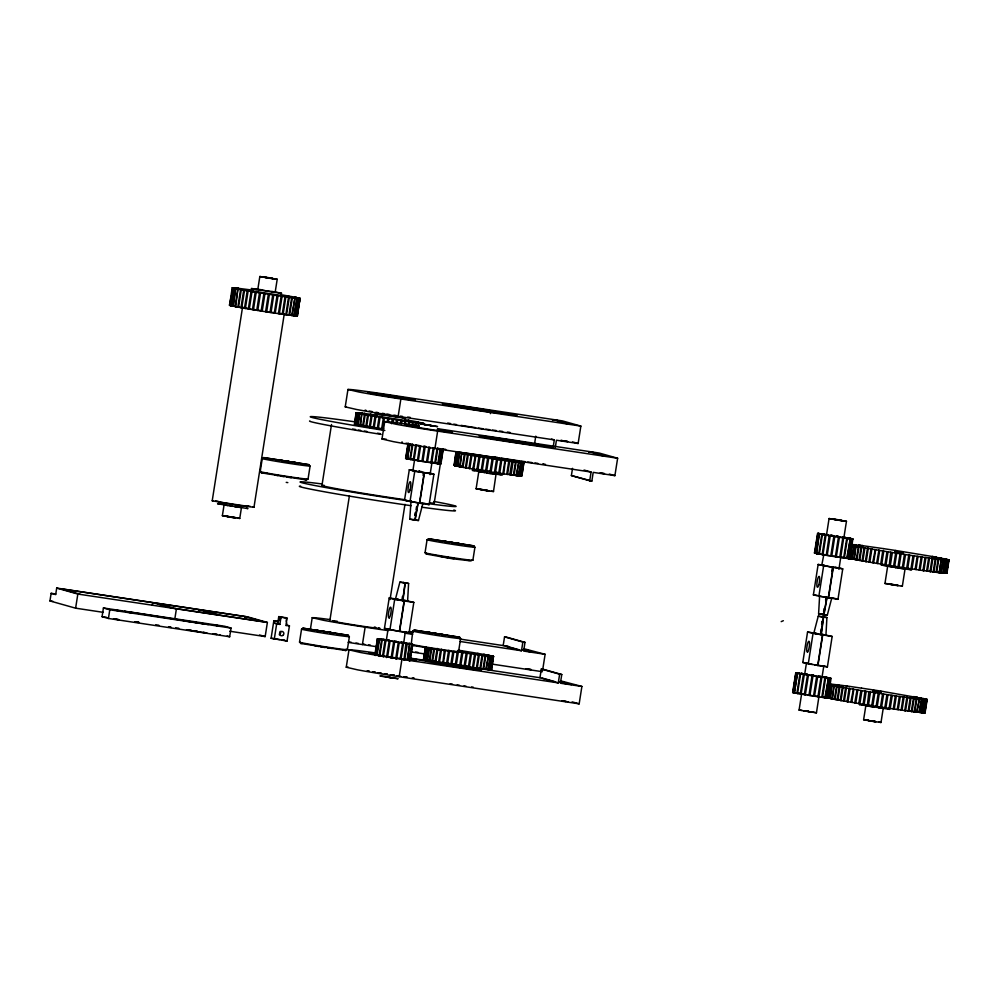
<?xml version="1.0" encoding="UTF-8"?>
<svg xmlns="http://www.w3.org/2000/svg" width="999" height="999" viewBox="0 0 999 999"><rect width="100%" height="100%" fill="white"/><g stroke="black" fill="none" stroke-linecap="round" stroke-linejoin="round"><path stroke-width="1.5" d="M413.511 502.047L417.994 502.772L414.897 520.067L409.752 519.143L411.026 501.473M404.62 582.879L405.257 583.054L402.897 600.549L407.604 601.136L408.591 583.466L403.434 582.542L404.071 582.717M823.8 596.977L826.847 597.452L823.75 614.747L818.606 613.823L819.592 596.153L822.364 596.728M821.777 616.633L826.922 617.557L825.936 635.227L821.24 634.64L823.601 617.145L822.115 616.833M398.676 599.388L389.21 597.964L384.453 628.408L399.375 631.368L404.133 600.923L402.684 600.524L405.045 583.016L404.408 582.842M821.028 634.602L823.388 617.107L818.243 616.183L813.773 633.304L832.155 636.475L827.397 666.92L814.635 664.872M103.347 612.35L75.612 608.179L49.95 600.936L51.136 593.331L55.757 594.018M229.782 631.243L265.172 636.575L267.382 622.439L247.602 616.87L56.706 588.086L55.682 594.605L51.136 593.331M75.612 608.179L77.835 594.043L56.706 588.086M102.06 616.683L103.421 607.979L224.663 626.261L231.031 628.059L229.67 636.75L108.429 618.468L102.06 616.683L106.668 617.37M108.429 618.468L109.79 609.777L103.421 607.979M152.347 605.382L152.772 602.659L60.577 588.761L80.345 594.33M174.85 618.793L176.398 608.903L175.062 608.528M231.418 305.594L229.583 305.294L232.218 287.737L235.464 288.436M231.318 305.407L229.445 305.157L231.256 296.403M231.706 293.506L232.168 290.609M230.07 305.457L232.667 305.831L230.07 305.457L232.792 288.062L235.464 288.436M230.294 305.519L232.792 288.062M233.941 288.361L242.033 289.86L240.559 289.698L237.824 307.093L239.31 307.255L231.219 305.756L233.941 288.361L236.089 288.611M231.568 305.831L234.29 288.436M233.866 306.306L232.904 306.131L235.639 288.736L237.799 289.011M233.391 306.231L235.639 288.736M236.338 306.681L236.988 306.805L235.127 306.581L237.849 289.186L239.173 289.298M235.727 306.693L237.849 289.186M241.258 289.835L244.855 290.384L243.694 290.272L240.971 307.667L242.083 307.779L238.536 307.23L241.258 289.835L240.559 289.698M244.493 290.422L247.989 290.946L247.215 290.896L244.493 308.291L245.242 308.341L241.77 307.817L244.493 290.422L243.694 290.272M284.29 313.761L253.983 507.28L237.475 505.257L212.225 500.761L242.532 307.242L245.142 307.917M244.493 308.291L245.379 308.454L248.102 291.059L251.236 291.533M198.501 612.337L198.926 609.615L155.969 603.134L174.375 608.329L217.345 614.81L198.926 609.615M260.389 310.864L248.339 308.953L251.061 291.558L253.996 291.97M249.288 309.116L252.01 291.72M252.447 309.64L255.195 292.17L282.068 296.403L279.345 313.798L275.225 313.124L278.047 295.766M253.446 309.815L256.169 292.42M230.844 517.157L222.377 515.696L224.076 504.832M257.792 289.56L259.827 276.511L277.21 279.258L275.162 292.295L258.204 289.56M256.743 310.352L259.465 292.957M257.767 310.514L260.502 293.119M267.295 311.938L261.151 311.051L263.873 293.656M262.2 311.226L264.922 293.818M265.597 311.75L268.319 294.355M266.646 311.913L269.368 294.518M275.287 313.211L270.005 312.425L272.727 295.03M271.029 312.575L273.751 295.18M231.968 517.332L239.748 518.444L241.458 507.567L234.59 506.705M274.3 313.062L277.023 295.667M278.409 313.661L281.131 296.266M279.345 313.798L282.255 314.21L285.015 296.728L289.298 297.39L286.576 314.785L282.267 314.111L283.129 314.323L285.851 296.928L282.043 296.391M260.215 471.553L262.262 458.504M286.576 314.785L285.864 314.635L288.511 297.29M288.936 315.097L291.658 297.702L292.345 297.789L289.623 315.185L285.864 314.635M291.646 315.422L294.942 298.102L292.22 315.497L288.062 314.86L289.623 315.185M244.668 619.293L245.092 616.57L202.123 610.102L220.542 615.284L263.511 621.765L245.092 616.57M293.881 315.672L297.053 298.326L294.33 315.721L290.809 315.185M295.579 315.821L298.626 298.451L295.904 315.846L292.695 315.372M296.74 315.896L300.1 298.451L297.065 298.027L299.65 298.501L296.928 315.896L293.419 315.409L295.904 315.846M296.928 315.896L294.218 315.434L297.377 315.846L299.975 298.314L295.092 297.315M297.327 315.871L300.05 298.351L297.202 297.939L299.675 298.376M286.588 622.777L286.701 625.074L289.435 625.849L287.05 641.071L271.104 638.249L273.826 620.854L278.084 621.49M279.857 624.4L277.647 623.788L278.771 616.608L279.683 616.87L279.171 620.129L279.907 620.329L280.981 617.232L279.857 624.4L273.938 623.151L273.826 620.854M274.288 639.148L276.661 623.925M308.042 479.07L310.09 466.034M286.288 621.291L286.788 618.031L286.139 625.674M321.965 485.427L331.506 424.538M299.513 642.132L301.561 629.083M310.402 629.27L312.212 617.682L314.285 617.707A44.356 1.161 8.9 0 1 330.444 619.642M553.171 447.14L554.308 439.897L398.151 416.358A44.356 1.161 8.9 0 1 356.456 409.465L345.229 406.868L347.952 389.473L350.025 389.485A44.356 1.161 8.9 0 1 382.555 393.793L562.537 420.929L580.856 426.098L578.134 443.494L556.431 440.222L555.294 447.465M354.37 424.475L356.119 412.712L357.942 412.987M354.695 424.275L355.144 421.378M355.607 418.481L356.056 415.584M354.87 424.637L356.106 412.837L359.228 413.149L356.119 412.712M355.082 424.7L356.68 413.037L358.029 413.174M356.006 424.925L357.829 413.336L359.977 413.586M356.368 425.012L357.829 413.336M357.704 425.312L359.528 413.711L361.176 413.886M358.191 425.412L359.528 413.711M359.927 425.761L361.738 414.16L363.599 414.385L362.962 414.26M329.945 620.054L349.425 495.654M360.527 425.874L361.738 414.16M362.625 426.273L364.448 414.672L365.971 414.847M363.336 426.411L365.147 414.81L364.448 414.672M365.771 426.848L367.582 415.247L368.743 415.359L365.147 414.81M366.571 426.998L368.381 415.397L367.582 415.247M369.293 427.472L371.141 415.784L374.975 416.533M370.179 427.622L371.99 416.034L368.381 415.397M373.139 428.134L374.95 416.533L379.083 417.145M374.088 428.296L375.899 416.695M377.247 428.821L379.071 417.145M378.246 428.983L380.057 417.395L397.927 420.129M381.543 429.533L383.354 417.932M347.352 649.662L349.388 636.613M382.567 429.695L384.39 418.094M560.501 680.819L581.893 686.45L579.17 703.845L399.188 676.71A44.356 1.161 8.9 0 1 357.492 669.829L346.253 667.22L348.988 649.825L351.061 649.85A44.356 1.161 8.9 0 1 375.774 652.996M437.787 428.721L599.3 453.071L617.632 458.241L614.897 475.636L593.206 472.365L591.845 481.068L589.71 480.744L591.083 472.04L434.927 448.501A44.356 1.161 8.9 0 1 393.231 441.62L381.993 439.011L384.715 421.615L386.788 421.64A44.356 1.161 8.9 0 1 419.33 425.949M387.312 421.541L387.762 418.631M388.361 421.703L388.811 418.806M391.521 423.676L392.207 419.33M392.794 422.39L393.256 419.493M396.166 422.902L396.615 420.005M348.164 642.357A44.356 1.161 8.9 0 0 362.412 644.567L365.135 627.172A44.356 1.161 8.9 0 1 323.439 620.279L312.212 617.682M398.151 416.358L400.874 398.963A44.356 1.161 8.9 0 1 359.178 392.07L347.952 389.473M397.19 423.064L397.639 420.154M400.462 423.551L400.911 420.641L397.927 420.129M401.448 423.688L401.835 420.704L402.909 420.854M404.57 424.138L405.02 421.241L402.984 420.866M405.507 424.275L405.494 421.228L409.74 421.903L409.278 424.812M408.416 424.687L408.903 421.703L409.74 421.903M374.787 655.269L377.422 638.698L380.656 639.148M408.266 458.666C404.358 457.842 412.175 459.428 405.619 458.341L408.029 443.269M375.075 655.419L377.672 638.861L379.408 639.098M408.154 458.866L405.919 458.479L408.266 443.431M375.274 655.469L377.672 638.861M406.118 458.541L408.479 443.494M375.736 653.758L376.198 650.749M411.95 425.162L412.4 422.265L413.186 422.377L412.724 425.274M376.735 654.258L379.096 639.198L381.356 639.497L379.096 639.198M412.212 444.268L409.852 459.328L411.426 459.503L407.342 458.828L409.69 443.768M377.172 654.345L379.533 639.285M407.342 458.828L410.139 443.868M379.008 656.256L381.606 639.697C384.528 639.909 381.393 639.71 382.255 639.822L379.657 656.38M415.097 425.574L415.547 422.677L416.233 422.764L415.784 425.661M434.115 447.802L431.768 462.862L421.903 461.376L410.502 459.44L412.862 444.393M414.597 459.74L412.899 470.616L424.213 472.739L419.443 503.184L404.52 500.224L409.29 469.78L414.697 470.591M390.06 599.55L404.97 504.32M417.807 425.911L418.831 423.077L418.381 425.974M382.679 655.369L385.027 640.309L380.232 639.397M416.458 445.03L414.098 460.089L413.274 459.94L415.634 444.892M383.254 657.017L385.976 640.384L385.09 640.222L403.521 643.231L401.161 658.291M405.257 631.905L403.733 642.856L399.001 642.32L386.363 640.122L388.024 629.47M389.91 629.944L394.667 599.5L389.21 597.964M409.977 501.76L414.747 471.316L409.29 469.78M386.551 657.567L389.148 641.008M417.395 460.639L419.742 445.591M387.712 656.218L390.072 641.171M418.319 460.789L420.666 445.741M391.059 658.304L393.656 641.745M421.903 461.376L424.263 446.316M392.033 658.453L394.63 641.895M422.877 461.526L425.224 446.478M414.972 515.372L415.447 512.362M402.023 599.437L402.497 596.428M415.159 515.571L415.609 512.674M416.071 509.777L416.521 506.868M423.114 475.362L423.564 472.527L430.307 473.301M404.308 600.237L413.811 602.385L409.053 632.829L399.588 631.405L404.345 600.961L402.897 600.549M429.795 473.051L433.891 474.2L429.12 504.645L419.655 503.221L424.425 472.777L423.564 472.527M395.666 659.015L398.264 642.457M426.511 462.087L428.871 447.028M396.615 659.165L399.213 642.607M427.46 462.225L429.82 447.177M400.299 658.166L402.647 643.106M430.894 462.737L433.254 447.677M430.07 474.662L431.98 462.487L431.044 462.225M399.188 676.71L401.91 659.315A44.356 1.161 8.9 0 1 360.214 652.434L348.988 649.825M434.927 448.501L437.649 431.106A44.356 1.161 8.9 0 1 395.954 424.225L384.715 421.615M403.933 660.202L405.919 643.456L412 644.28L409.415 660.839M431.768 462.862L431.106 462.674L434.765 463.274L437.125 448.226M404.645 660.302L407.242 643.743L402.897 643.056L403.509 643.206M434.765 463.274L435.489 463.374L437.849 448.314M407.255 659.09L409.615 644.043L408.091 643.718L408.903 643.856M435.489 463.374L434.103 463.074L437.849 463.661L440.209 448.613M407.779 659.153L409.615 644.043M438.386 463.723L436.338 463.349L438.386 463.723L440.746 448.676M411.263 644.08L412.787 631.006M425.05 552.722L427.085 539.672M409.115 660.814L411.7 644.255M438.461 463.648L439.947 463.886L442.307 448.826M439.947 463.886L442.607 448.851M410.102 657.617L411.513 648.588M434.24 502.947L440.447 463.374M441.171 459.178L441.633 455.769M442.12 453.159L442.582 449.675M410.065 659.178L412.425 644.118M441.146 460.739L442.794 450.199M410.077 660.839L412.712 644.268M436.988 463.111L440.909 463.911L443.319 448.838M425.437 647.427L423.701 659.065L426.473 659.44L423.576 658.928L425.437 647.315M454.483 465.459L455.994 452.172L459.115 452.622L455.994 452.172M454.033 465.384L455.994 452.297L458.828 452.684L456.368 452.272L455.482 457.954M424.475 655.981L425.836 647.29M454.345 465.197L456.993 465.646L454.345 465.197L455.032 460.851M425.549 659.377L424.2 659.24L426.024 647.29M455.869 465.684L454.52 465.546L456.58 452.147L458.466 452.435M424.413 659.303L426.236 647.702M454.745 465.609L456.568 452.51L459.24 452.884L456.793 452.572M428.858 648.314L427.035 659.902L429.208 660.189L425.337 659.527L426.598 647.814M461.163 453.359L459.415 453.171L457.367 466.221L459.503 466.496L455.669 465.846L457.717 452.797L460.152 453.134L457.255 452.647M424.887 659.377L426.873 659.615L425.686 659.577L427.51 648.014M458.104 466.171L456.019 465.896L457.717 452.797M431.068 648.763L429.258 660.351L431.093 660.576L427.51 660.002L429.333 648.413M462.837 453.721L463.486 453.846L461.625 453.621L459.59 466.67L461.426 466.895L457.842 466.321L459.415 453.171M433.778 649.275L431.955 660.876L433.404 661.038L429.845 660.476L431.668 648.875M458.066 452.884L465.809 454.295L464.335 454.145L462.287 467.195L463.798 467.357L460.177 466.783L461.625 453.621M437.137 648.401L435.102 661.45L436.201 661.55L432.667 661.001L434.478 649.412M465.034 454.27L468.581 454.82L467.47 454.72L465.422 467.769L466.533 467.869L462.987 467.32L465.034 454.27L464.335 454.145M438.349 661.937L435.901 661.588L437.712 649.999M468.269 454.857L471.753 455.382L470.991 455.344L468.956 468.394L469.705 468.431L466.221 467.907L468.269 454.857L467.47 454.72M444.28 651.136L442.857 662.724L439.498 662.225L438.623 662.075L440.434 650.474M439.498 662.225L441.546 649.175M468.956 468.394L469.83 468.543L471.878 455.494L474.113 455.794M479.582 470.104L472.802 469.055L475.249 455.994L474.188 455.806M442.47 662.737L443.419 662.899L445.229 651.298M473.751 469.205L475.786 456.168L490.959 458.541M466.608 666.495L446.578 663.423L448.613 650.374M476.86 469.717L478.946 456.693M447.577 663.586L449.612 650.549M477.897 469.905L479.945 456.855M496.041 474.05L493.494 491.533L488.761 490.984L476.111 488.786L478.833 471.391L481.068 471.915M450.861 664.123L452.684 652.534M488.948 471.603L481.193 470.442L483.241 457.392M490.384 413.648L490.834 410.751L489.86 410.577A31.044 0.812 8.9 0 0 447.44 404.183A31.044 0.812 8.9 0 0 456.506 406.743A31.044 0.812 8.9 0 0 498.926 413.136L516.995 415.472L490.834 410.751M451.898 664.298L453.946 651.248M482.23 470.604L484.278 457.567M455.269 664.834L457.317 651.785L468.656 653.446M485.601 471.153L487.649 458.104M456.318 664.997L458.366 651.947M486.65 471.316L488.698 458.266M458.578 651.573L460.614 638.523M472.877 560.252L474.925 547.202M459.715 665.534L461.763 652.484M500.761 473.376L490.047 471.84L492.095 458.791L491.283 458.628M460.764 665.684L462.812 652.647M491.096 472.003L493.144 458.953L493.806 458.991M464.123 666.208L466.171 653.159M494.455 472.515L496.503 459.465L493.818 458.991M465.159 666.358L467.195 653.309M495.479 472.677L497.527 459.627L498.988 459.765M470.492 667.07L473.464 667.569L475.512 654.532L471.391 653.846L469.418 666.995L468.419 666.845L470.467 653.796L468.718 653.458M498.751 473.164L500.799 460.114L499.05 459.777M499.775 473.226L501.723 460.164L502.797 460.327M472.527 667.444L474.575 654.395M503.796 473.888L507.579 474.425L509.627 461.376L505.344 460.689L503.796 473.888L502.859 473.751L504.907 460.714L502.872 460.339M479.295 655.057L478.421 654.845L482.742 655.519L480.694 668.568L476.461 667.894L478.434 654.944L479.295 655.057L477.247 668.106L473.464 667.569M506.718 474.3L508.753 461.251M480.694 668.568L479.995 668.406L481.955 655.419L482.742 655.519M509.627 461.376L508.753 461.163L513.074 461.838L511.026 474.887L509.79 474.612L511.888 461.575L516.121 462.225L514.073 475.274L506.718 474.2L507.667 474.338M483.066 668.868L485.102 655.831L485.789 655.906L483.741 668.955L479.995 668.406M513.399 475.187L515.434 462.137M485.776 669.205L488.386 656.218L486.351 669.268L482.192 668.643L483.741 668.955M516.108 475.524L518.718 462.537L516.67 475.586L512.512 474.962L514.073 475.274M487.999 669.442L490.497 656.443L488.449 669.492L487.524 669.367M518.331 475.761L520.829 462.762L518.781 475.811L517.857 475.686M492.707 656.206L490.259 655.893L493.494 656.48L491.508 669.63L487.537 669.193L489.672 669.567L491.745 656.555L490.034 669.63L484.415 668.905L486.351 669.268M520.042 475.924L522.402 462.899L520.367 475.949L514.772 475.224L516.67 475.586M492.02 662.075L492.47 659.165M521.89 471.278L522.34 468.381M490.859 669.667L493.094 656.63L491.058 669.667L489.41 669.392M521.191 475.986L523.426 462.937L521.378 475.986L519.305 475.699M491.446 669.642L493.419 656.443M523.751 462.749L521.778 475.961L518.743 475.536L521.828 475.936L523.876 462.899L521.903 462.45M535.764 436.176L534.627 443.431L540.259 445.017M504.545 636.875L522.864 642.045L521.503 650.749L503.184 645.579L504.545 636.875L506.68 637.2L524.999 642.369L523.638 651.061L545.117 654.308L542.619 670.254M589.71 480.744L571.391 475.574L572.527 468.331M541.321 669.03L559.64 674.2L558.279 682.891L539.959 677.722L541.321 669.03L543.444 669.355L561.763 674.512L560.402 683.216L581.893 686.45M794.542 692.694L792.657 692.369L795.766 672.789L807.679 674.313M814.472 553.021L817.594 533.429L820.479 533.941L817.831 533.591L814.772 553.159C823.676 554.308 809.065 552.047 816.707 553.396M796.64 693.156L792.944 692.519L796.016 672.939L798.725 673.326L795.766 672.789M793.144 692.569L796.016 672.939M814.972 553.221L818.031 533.653M800.773 673.813L801.56 673.963L799.949 673.776L796.877 693.356L798.526 693.543L794.367 692.856L797.439 673.289L799.699 673.588L797.677 673.239M820.354 554.195L816.195 553.508L819.255 533.941L821.515 534.24M794.367 692.856L797.439 673.289M816.633 553.596L819.255 533.941M820.341 554.195L818.705 554.008L821.765 534.428L823.426 534.627L819.704 534.028M821.765 534.428L822.427 534.552L819.355 554.12L818.705 554.008M807.554 632.055L822.477 635.014L817.719 665.459L802.796 662.487L807.554 632.055L817.02 633.478M818.144 564.46L833.066 567.42L828.296 597.864L813.373 594.904L818.144 564.46L824.899 565.471M814.772 696.266L800.311 693.968L803.371 674.4L797.876 673.376M838.923 569.343L843.68 537.974L843.031 537.787L847.402 538.473L844.342 558.054L831.73 556.206L822.127 554.62L825.199 535.052L826.136 535.127L822.427 534.552M801.123 694.118L804.32 674.475L803.458 674.4L821.865 677.322L816.458 712.824L799.075 710.089L801.635 693.781M822.951 554.757L826.011 535.189L825.199 535.052M822.839 665.809L823.775 666.071L822.077 676.947L819.217 676.66L804.694 674.2L806.368 663.548M826.847 597.452L837.974 599.325L842.744 568.881L821.752 565.297L823.863 554.433M826.523 534.852L829.07 518.543L846.453 521.291L843.905 537.599L826.523 534.852L827.909 534.964M808.253 664.035L813.011 633.591M818.83 596.44L823.601 565.996M804.32 694.642L807.479 675.037M826.248 555.319L829.207 535.714L835.851 536.725M805.344 694.817L808.416 675.249M827.172 555.469L830.231 535.901M808.94 695.404L812 675.836M830.756 556.056L833.815 536.488M809.902 695.554L812.974 675.986M831.73 556.206L834.789 536.638M821.615 624.175L822.065 621.278M823.588 611.563L824.063 608.541M820.604 632.017L821.078 629.008M821.777 624.487L822.252 621.478M825.599 600.099L826.061 597.202M831.755 571.453L832.417 567.207L839.347 568.081L838.386 567.807M817.931 665.496L822.689 635.052M828.508 597.902L833.278 567.457M813.536 696.116L816.608 676.548M835.364 556.768L838.423 537.2L837.025 536.9M814.497 696.266L817.681 676.635M836.313 556.905L839.385 537.337L843.68 537.974M821.852 677.297L821.203 677.135L825.636 677.747L822.527 697.402L817.931 696.765L820.991 677.197M839.747 557.417L842.819 537.849M821.802 697.302L824.862 677.734L830.344 678.358L827.284 697.939L821.19 697.115L822.527 697.402M844.342 558.054L842.969 557.767L843.705 557.854L846.69 538.386L847.402 538.473M824.887 697.689L828.483 678.184L825.411 697.752L823.401 697.377L826.822 697.614L824.874 697.514M848.975 558.354L846.802 558.041L849.812 558.578L845.191 558.029L847.239 558.404L850.299 538.836L846.715 558.341L849.1 558.591L852.384 538.798L848.913 538.224L850.723 538.424M826.985 697.914L830.044 678.346M848.8 558.566L851.872 538.998L852.884 538.998L849.762 558.591M829.819 684.228L830.294 681.218M851.648 544.88L852.384 538.798M831.555 685.189L834.003 685.589L831.88 685.314L829.832 698.363L831.942 698.638L828.059 697.976L831.056 678.358L825.174 677.185M828.458 698.064L830.094 684.927L832.429 685.239L828.671 684.59M851.373 558.691L850.311 558.528L851.947 545.392L854.27 545.704L850.524 545.054M853.733 545.779L857.766 546.441L855.856 546.216L853.808 559.265L855.718 559.502L851.685 558.828L853.733 545.779L855.868 546.053L852.347 545.479M835.339 685.876L834.003 685.751L831.955 698.801L833.865 699.038L830.331 698.463L831.88 685.314M852.172 558.928L854.22 545.879M839.21 686.75L840.683 686.912L839.947 686.775L837.886 699.937L837.162 699.799L839.21 686.75L843.506 687.437L842.257 687.312L840.209 700.361L841.458 700.486L832.529 698.913L834.003 685.751M857.492 559.84L854.382 559.378L855.856 546.216M836.45 686.238L837.1 686.363L835.064 699.4L834.415 699.275L836.45 686.238L838.149 686.438L832.367 685.414M861.7 547.227L862.499 547.365L861.063 547.215L859.015 560.264L860.501 560.427L856.255 559.74L858.303 546.69L860.002 546.89L859.34 546.765M856.917 559.865L858.953 546.815L858.303 546.69M856.43 546.328L865.359 547.902L864.11 547.777L862.062 560.826L863.311 560.951L859.739 560.402L861.787 547.352L861.063 547.215M843.044 687.462L846.528 687.986L845.566 687.911L843.518 700.961L844.48 701.036L841.008 700.511L843.044 687.462L842.257 687.312M864.897 547.927L868.368 548.451L867.444 548.289L865.371 561.426L866.333 561.5L862.861 560.976L864.897 547.927L864.11 547.777M847.826 701.623L844.38 701.111L846.415 688.061L845.566 687.911M868.268 548.526L870.978 548.901L868.918 562.05L869.642 562.087L866.22 561.575L868.268 548.526L867.419 548.376M855.007 702.859L847.077 701.585L849.113 688.536L849.862 688.573M847.976 701.735L850.024 688.698L853.346 689.173L850.836 702.235M868.918 562.05L869.829 562.2L871.877 549.163L874.325 549.487L875.224 549.65L872.676 562.699L876.86 563.324M851.785 702.397L853.833 689.347L856.106 689.647L857.055 689.809L854.769 702.896L870.953 705.469M873.638 562.862L875.673 549.812L878.908 550.274M912.087 568.931L920.091 570.129L922.127 557.08L914.11 555.831L912 568.943L894.679 566.296L876.623 563.361L878.883 550.274M855.768 703.071L857.816 690.022L859.789 690.272L860.888 690.459L858.828 703.496M877.621 563.536L879.657 550.486L881.855 550.761L882.741 550.911L880.718 564.048M859.902 703.758L861.937 690.709L864.847 691.108M881.742 564.223L883.79 551.173L890.746 552.222M863.086 704.27L864.972 691.171M884.939 564.735L886.975 551.698M864.135 704.445L866.183 691.395L868.893 691.758M885.988 564.91L888.036 551.86M874.137 721.628L863.623 719.742L865.846 705.606M894.992 584.939L898.001 585.526L884.964 583.466L887.686 566.071L893.705 567.245M867.394 704.969L868.905 691.77M889.247 565.434L890.746 552.235M868.468 705.144L870.504 692.095L871.927 692.245L900.286 696.615L898.238 709.665L890.234 708.466L892.282 695.429M890.309 565.609L892.357 552.559L914.122 555.881M890.146 708.491L871.752 705.669L873.8 692.619M893.606 566.133L895.653 553.084M872.839 705.843L874.874 692.794M894.679 566.296L896.727 553.259M876.148 706.355L878.183 693.306M897.989 566.82L900.037 553.771M877.222 706.53L879.27 693.481M899.075 566.982L901.123 553.946M880.519 707.03L882.567 693.993M902.372 567.494L904.42 554.445M881.593 707.192L883.64 694.155M903.446 567.657L905.481 554.62M873.226 721.378L881.006 722.489L883.216 708.353L882.279 708.091M893.206 585.002L902.347 586.213L905.069 568.818M884.852 707.692L886.9 694.642M906.705 568.156L908.753 555.107M885.913 707.854L887.961 694.804M907.766 568.319L909.802 555.269M889.11 708.328L891.158 695.279M910.963 568.793L913.011 555.744M893.268 708.94L895.304 695.891M915.121 569.405L917.157 556.356M894.267 709.09L896.315 696.041M916.12 569.555L917.969 556.393M897.277 709.527L899.325 696.478M919.13 569.992L921.165 556.942M904.669 710.464L908.965 711.138L911.013 698.089L904.12 697.065L902.035 710.189L901.11 710.064L903.158 697.015L900.286 696.615M923.888 570.654L923.176 570.466L930.818 571.603L932.866 558.553L925.961 557.517L923.888 570.654L922.964 570.529L925.012 557.479L922.127 557.08M906.805 697.527L904.757 710.576L901.348 710.002L902.035 710.189M929.507 558.104L928.558 557.879L929.545 558.016L927.472 571.153L926.61 571.028L928.645 557.991M905.618 710.689L904.657 710.464L905.618 710.689L907.666 697.639L906.742 697.427L907.666 697.639M908.166 711.026L910.214 697.989M930.019 571.49L932.067 558.453M911.325 711.438L913.373 698.401L914.11 698.488L912.062 711.538L907.816 710.888L908.965 711.138M935.963 558.953L935.226 558.866L933.178 571.903L933.915 572.002L935.963 558.953L934.564 558.653L938.773 559.303L936.725 572.352L936.063 572.265L938.098 559.228M914.21 711.8L916.258 698.763L916.92 698.838L914.872 711.887L910.613 711.238M919.417 699.138L916.795 712.112L919.417 699.138L917.544 698.776L923.451 699.562L920.978 712.562L923.026 699.512M939.235 572.639L941.27 559.602L939.235 572.639L929.669 571.353L930.818 571.603M943.456 559.84L940.908 572.827L943.456 559.84L941.882 559.502M921.602 699.375L919.055 712.362L921.602 699.375L920.141 699.063M942.831 573.026L945.291 560.014L943.256 573.064L937.362 572.29L938.623 572.527M922.564 712.699L924.599 699.65L922.889 712.724L921.378 712.324L924.013 712.786L926.061 699.737L923.501 699.3L925.623 699.587M941.52 572.714L944.405 573.164L946.453 560.114L945.466 559.752L947.914 560.202L945.866 573.251L944.579 573.076M944.405 573.164L946.79 560.139L944.367 559.715L946.615 560.039M921.777 712.362L923.775 712.774L926.061 699.737M945.628 573.239L947.914 560.202M923.588 712.637L924.612 712.799L926.76 699.387L924.1 699.038L926.897 699.437L924.849 712.474L922.252 712.1M945.441 573.101L946.465 573.251L948.65 560.202L946.078 559.74M947.589 559.677L948.75 559.89L946.577 572.889M922.289 712.337L925.074 712.749L927.159 699.562L926.235 699.462L927.197 699.6L924.487 699.238M945.928 573.064L946.927 573.214L949.013 560.027L945.953 559.502L948.75 559.89M422.24 503.209L422.902 503.396L418.444 520.516L415.109 520.104L418.206 502.809L419.655 503.221M831.106 597.889L831.755 598.076L827.297 615.197L823.963 614.785L827.06 597.489L828.446 597.689M402.684 600.524L395.429 599.213L399.9 582.092L408.591 583.466M856.817 689.859L857.816 690.022M212.225 500.761L213.037 500.724M781.193 621.628L783.353 620.704M232.218 287.737L233.928 288.049M405.619 458.341L409.078 459.003M440.909 463.911L438.124 463.386M454.52 465.546C461.488 466.533 450.324 464.735 455.781 465.497M523.039 462.525C515.284 461.501 528.596 463.511 522.002 462.637M377.372 638.711L387.125 639.922M423.576 658.928L425.449 659.178M817.594 533.429L819.767 533.828M493.494 656.593C483.716 654.857 498.688 657.429 491.67 656.331M946.927 573.214L945.966 572.902M792.657 692.369L794.667 692.644M831.006 678.371L827.097 677.572L828.895 677.772M925.074 712.749L922.065 712.299L924.612 712.799M401.898 420.791L400.911 420.641M501.785 460.252L500.799 460.114M471.391 653.846L470.467 653.796M255.145 292.158L254.158 291.995M446.528 663.398L445.454 663.161M248.351 308.953L245.379 308.454M872.676 562.699L869.829 562.2M836.6 535.976L838.661 536.376M488.324 669.205L490.996 669.58M413.274 459.94L414.185 460.015M822.127 554.62L823.076 554.695L819.417 554.02M800.311 693.968L801.26 694.043L797.602 693.368M948.513 560.214L947.477 560.052M946.465 573.251L945.691 573.089M830.793 535.139L832.841 535.427M371.104 415.871L371.865 415.921M438.623 662.075L439.41 662.125L438.436 661.95M277.21 279.258L269.43 278.134M229.895 305.107L232.542 305.557L230.082 305.107M345.229 406.868L346.253 406.88M381.993 439.011L383.017 439.023M408.903 458.778L405.919 458.479M431.98 462.487L429.12 462.2M473.376 468.194L472.977 468.344M412.899 470.616L415.759 470.904M496.216 474.138L494.83 474.038M476.111 488.786L477.497 488.898M422.902 503.396L419.592 503.009M218.619 501.635L218.219 501.785M218.282 503.808L217.557 503.796L247.977 508.603L246.328 508.129M846.453 521.291L837.324 520.079M222.377 515.696L223.764 515.796M409.752 519.143L413.723 519.73M820.491 533.878L818.256 533.441L824.4 534.265L823.014 533.978L823.738 534.078M821.752 565.297L824.612 565.584M884.964 583.466L887.824 583.753M831.755 598.076L829.757 597.877M395.429 599.213L396.403 599.288M818.606 613.823L822.789 614.447M826.922 617.557L823.601 617.145M813.773 633.304L817.082 633.678M388.261 629.22L390.122 629.745M405.444 631.992L404.046 631.892M409.877 643.868L410.701 643.993M806.605 663.299L807.142 663.573M443.057 661.887L442.332 661.875L443.981 662.337M823.775 666.071L817.02 665.234M346.253 667.22L348.326 667.245M804.694 674.2L807.554 674.487M860.039 704.595L859.327 704.582L889.734 709.39L888.086 708.915M883.216 708.353L878.483 707.816M799.075 710.089L801.947 710.364M863.623 719.742L868.356 720.291M277.722 460.889L279.183 461.038M871.877 549.163L870.966 549L871.715 549.038M847.077 701.585L847.789 701.623M444.143 650.449L438.911 649.825M416.483 421.778L423.988 423.426L418.706 422.889M473.176 469.031L472.252 468.868M796.727 692.869L796.628 692.844M408.529 420.267L418.306 422.003L416.546 421.79M508.416 459.74L492.345 457.03M478.084 653.421L458.204 650.149M296.491 298.039L298.626 298.451M262.025 472.802L261.139 472.802L306.78 479.995L303.059 479.058M895.591 550.461L933.416 556.668L932.179 556.555M873.738 689.997L880.806 691.096M946.153 559.665L949.025 560.139L946.228 559.677M922.264 712.25L925.161 712.649L922.352 712.15M463.012 452.922L457.417 452.197L459.552 452.609M294.468 297.19L296.641 297.477L280.906 294.68M408.241 420.254L409.016 420.392L404.795 419.655M508.129 459.715L522.102 462.287L520.054 462.05M487.912 655.319L490.809 655.906M829.22 683.865L838.586 685.014M829.295 535.689L826.011 535.189M302.272 643.456L300.437 643.393L346.091 650.574L343.094 649.787M365.372 413.711L357.53 412.724L359.665 413.136M465.259 453.184L461.101 452.559L462.924 452.897M414.098 645.429L411.663 645.304L457.317 652.497L454.982 651.835M830.381 698.289L828.059 697.976M474.75 470.541L472.315 470.367L487.087 472.927M488.948 490.846L486.788 490.571M219.505 634.889L220.105 634.889M818.606 696.515L807.642 694.954M444.418 664.235L441.995 664.048L456.755 666.62M449.9 665.184L448.514 665.084L450.736 665.596M803.633 710.776L806.867 711.201M561.962 700.786L566.346 701.41M253.446 290.896L250.961 290.697L281.343 295.467L280.707 295.267M377.335 415.871L374.85 415.671L405.232 420.442L404.595 420.242M859.427 545.229L858.765 545.142L883.416 548.613M847.115 686.113L846.165 685.888L861.563 688.161M837.162 699.799L838.648 699.962L837.799 699.812M854.582 544.667L856.18 545.004L855.531 544.93M823.126 696.877L823.763 696.94L822.577 696.815M411.538 459.041L411.863 459.041M332.093 648.476L327.684 647.914M813.81 675.174L811.688 674.924M820.728 676.36L818.368 675.898M281.968 313.661L278.384 313.236M856.255 559.74L857.891 559.927M834.415 699.275L836.126 699.475M235.127 306.581L236.226 306.705M264.236 473.002L267.645 473.414M429.82 554.258L425.961 553.983L451.486 558.603L471.128 560.938M818.331 553.483L816.97 553.259L819.592 553.571M456.68 558.965L458.129 558.953M318.007 631.555L320.317 631.855M292.582 315.359L294.33 315.721M360.951 413.236L359.116 412.862L360.04 412.987M356.68 413.037L359.353 413.411M460.839 452.697L458.991 452.335L459.927 452.447M517.045 475.449L518.781 475.811M926.56 570.928L927.472 571.153M215.584 500.974L218.132 501.286M483.641 654.47L485.164 654.632L477.722 653.396M941.046 558.166L941.682 558.241L939.734 558.004L940.446 558.129M816.195 553.508L818.456 553.808L816.433 553.458M284.99 296.715L285.851 296.928M267.32 311.938L270.005 312.425M408.878 421.69L412.4 422.265M408.566 458.866L407.979 458.666M825.186 677.185L826.835 677.372L821.99 676.523M823.863 697.427L825.411 697.752M445.392 663.149L443.419 662.899M476.423 667.906L477.247 668.106M232.904 306.131L234.665 306.318M259.178 289.66L260.652 289.847M384.54 414.822L381.68 414.535L399.051 417.282L398.114 417.008M832.292 535.689L830.868 535.539L832.841 535.951M838.86 536.863L837.187 536.638M895.491 550.449L883.366 548.613M851.685 558.828L853.833 559.103L853.196 558.978M886.175 565.546L881.18 565.047L895.941 567.607M903.683 568.718L898.201 567.956M219.992 503.971L222.565 504.295M873.65 689.984L861.563 688.149M383.491 639.435L384.228 639.522L383.404 639.422M387.749 640.222L389.223 640.409M861.75 704.757L864.335 705.082M464.498 667.719L461.151 667.282M869.405 720.579L867.969 720.429L872.09 721.203M875.973 721.753L874.3 721.528M567.607 701.76L568.381 701.773M238.749 288.424L237.325 288.112L238.374 288.249M362.637 413.399L361.213 413.087L362.262 413.236M407.754 458.878L409.228 459.041M862.312 545.591C860.201 545.279 864.647 546.066 862.149 545.679M276.348 475.049L278.359 475.312M847.14 557.966L848.101 558.091L846.965 557.892M441.795 556.293L439.011 556.031L442.12 556.718M794.792 692.906L796.59 693.144M417.22 645.791L419.193 646.053M487.075 655.931L486.451 655.856L488.386 656.218M305.994 643.88L306.943 644.005M291.271 477.722L286.676 477.072M231.219 305.756L233.504 306.069M472.065 468.843L469.83 468.543M842.769 537.037L852.884 538.998M430.257 633.603L432.267 633.878M512.287 461.738L513.074 461.838M510.252 474.775L511.026 474.887M801.91 673.426C799.724 673.101 804.22 673.875 801.747 673.513M800.674 693.306L797.239 692.906M406.518 643.643L407.242 643.743M924.225 699.3L927.159 699.562M488.036 655.332L490.084 655.606L483.678 654.482M404.208 676.822L407.255 677.222A24.213 0.637 8.9 0 1 403.596 676.785M437.025 463.111L439.248 463.411L436.763 462.999M817.831 533.591L819.904 533.891M852.584 538.861L850.161 538.561M814.772 553.159L817.307 553.483M843.705 557.854L847.314 558.329M792.944 692.519L794.692 692.757M825.087 697.439L827.384 697.814M922.289 711.862L923.113 711.975L921.74 711.738M488.274 668.831L489.735 669.018L488.911 668.868M266.546 277.472L264.173 277.198L268.294 277.959M270.504 278.296L272.864 278.571L269.855 277.984M258.366 289.323L251.298 288.524L281.693 293.294L271.728 291.371M255.931 291.209L258.017 291.496M282.255 314.21L283.129 314.323M383.291 414.435L375.187 413.499L405.582 418.269L397.964 416.745M562.662 440.634L560.764 440.422L563.174 440.884M379.82 416.183L381.905 416.471M434.178 462.512L431.893 462.075M494.792 472.04L498.064 472.49M835.788 519.505L833.416 519.23L836.425 519.817M491.483 473.588L493.356 473.851M478.971 489.073L482.979 489.647M482.829 489.747L480.457 489.473L483.466 490.059M925.961 557.517L925.012 557.479M225.237 515.984L229.246 516.558M229.083 516.658L226.723 516.383L229.72 516.97M233.042 517.482L235.402 517.757L232.405 517.17M434.565 554.87L435.689 555.019M397.44 599.412L398.751 599.6M904.12 697.065L903.158 697.015M402.585 631.705L398.676 631.143L399.588 631.405M522.989 649.687L528.796 650.661L522.739 649.775M530.844 669.617L525.924 668.843M424.2 659.24L426.798 659.602M465.559 665.871L467.744 666.171M118.794 619.717L113.511 618.905M135.24 621.865L138.149 622.315M138.449 622.464L134.715 621.853M559.765 681.83L565.571 682.816L560.202 682.042M385.464 676.535C367.532 674.288 399.338 679.108 392.657 677.797M386.513 676.822L390.771 677.472M233.054 305.557L231.281 305.207M518.219 475.536L520.367 475.949M851.348 545.167L852.559 545.304M849.3 558.216L850.973 558.441L847.651 557.892M829.495 684.702L830.706 684.839M826.448 697.489L825.574 697.364L826.485 697.614M827.459 697.752L828.783 697.901M428.883 647.814L431.343 648.164M317.657 645.891L319.255 646.116M275.262 312.812L271.678 312.312M479.645 470.117L481.193 470.442M454.008 558.616L449.7 557.979M846.415 688.061L849.849 688.573M814.784 696.253L817.931 696.765M251.136 289.935L233.641 287.749L235.664 288.149M375.025 414.91L363.823 413.399L365.334 413.698M405.02 421.241L405.956 421.378M504.907 460.714L505.844 460.839M827.609 534.615L823.351 534.128M843.531 557.267L841.295 556.918M848.301 557.942L849.699 558.116M923.825 698.913C931.318 699.862 917.656 697.939 924.837 698.85M921.777 711.95L924.175 712.262L921.89 711.975M387.437 639.872L386.576 639.747L387.2 639.922M236.963 288.249L235.215 287.887L236.151 288.012M294.081 315.172L296.753 315.534L294.643 315.172M935.738 557.217C933.965 556.942 937.449 557.38 935.738 557.092M949.05 560.064L946.24 559.652M941.408 572.689L943.256 573.064M913.885 696.753C912.112 696.478 915.608 696.915 913.898 696.64M839.947 686.775L837.1 686.363M825.624 697.177L824.587 696.977L825.674 697.015M919.555 712.237L921.403 712.599M409.066 643.456L411.201 643.955M486.713 669.143L488.449 669.492M394.405 675.037L392.694 674.8M396.79 675.774L400.686 676.335M259.403 289.46L261.788 289.81M485.839 456.081L492.17 456.993M823.351 554.108L822.489 553.958M447.34 542.657L448.976 542.894M410.876 644.08L409.777 643.743L410.751 643.831M429.82 425.499L433.254 425.924L430.244 425.337M479.021 454.982L472.627 454.108M838.673 520.179L842.107 520.604L839.11 520.017M427.247 461.95L422.852 461.276M489.348 473.276L502.422 475.012M889.697 584.015L894.105 584.677M916.445 697.24L915.696 697.102L917.369 697.29L916.72 697.165M827.309 697.851L825.149 697.514M835.339 699.337L836.088 699.475M917.994 712.087L919.567 712.424M457.604 650.811L463.923 651.922L458.241 651.136M526.923 668.843L531.093 669.517M870.341 720.704L874.999 721.315M463.211 665.546L458.079 664.772M459.016 666.97L472.402 668.855L468.506 667.944M213.873 633.841L217.195 634.353M417.52 422.777L418.831 423.077M517.407 462.237L518.718 462.537M283.316 461.6L285.864 461.988M846.478 557.929L852.222 558.741L850.311 558.528M826.161 696.977L824.974 696.827L825.898 696.99M394.405 640.996L396.441 641.233M409.84 643.693L400.899 642.045M299.463 298.501L297.577 298.214M400.874 398.963L580.856 426.098M507.33 432.043L510.052 432.455M499.675 431.031L502.609 431.468M437.649 431.106L617.632 458.241M545.466 464.398L542.744 463.986L543.768 464.273M534.989 462.949L537.912 463.399M523.239 462.937L520.779 462.487L523.426 462.937M496.503 459.465L497.527 459.627M571.391 475.574L591.845 481.068M421.678 471.64L418.968 471.241L419.83 471.478M414.747 471.316L424.213 472.739M424.425 472.777L433.891 474.2M838.423 537.2L839.385 537.337M286.226 482.367L287.824 482.617M404.52 500.224L411.288 501.236M413.087 519.642L415.109 520.017M813.373 594.904L817.432 595.516M446.516 556.967L448.339 557.242M823.975 614.697L822.477 614.472M821.565 616.683L822.202 616.77M822.964 616.957L823.601 617.057L818.243 616.183M821.29 634.128L832.155 636.475M394.667 599.5L404.133 600.923M404.345 600.961L413.811 602.385M802.796 662.487L806.842 663.099M522.864 642.045L524.999 642.369M409.677 631.48L412.737 631.942M460.264 639.11L503.184 645.579M508.379 646.365L505.319 645.903L519.405 649.874M523.726 648.676L545.117 654.308M384.453 628.408L388.511 629.02M365.135 627.172L388.136 630.631M404.995 633.179L412.662 634.34M460.189 641.495L521.503 650.749M278.771 616.608L286.064 617.832L285.152 617.569M280.407 617.07L287.362 618.194M274.275 620.978L278.534 621.628M486.8 654.969C489.697 655.419 484.752 654.72 486.65 655.057M273.938 623.151L278.197 623.801M77.835 594.043L267.382 622.439M286.238 625.362L289.435 625.849M492.907 656.63L490.472 656.156L493.094 656.63M437.2 649.575L432.654 648.875M559.64 674.2L561.763 674.512M362.412 644.567L377.797 646.89M411.638 651.985L425.487 654.07M491.633 664.048L542.395 671.703M109.79 609.777L231.031 628.059M49.95 600.936L53.034 601.398M409.652 658.079L443.381 663.161M472.502 667.557L539.959 677.722M271.104 638.249L279.608 639.535M281.481 639.872L284.315 640.297M401.91 659.315L558.279 682.891M135.827 621.765L138.898 622.227M155.782 624.775L158.841 625.237M175.724 627.784L178.796 628.246M188.336 629.87L191.346 630.319M194.355 630.769L197.377 631.231M230.557 305.17L232.48 305.582L229.583 305.294M265.759 311.426L267.782 311.725M851.872 538.998L848.288 538.461L849.774 538.773M945.666 559.777L947.664 560.189M846.977 558.166L849.1 558.591M935.838 572.115L935.039 572.015L936.725 572.352M920.441 698.064L919.829 697.939L921.453 698.101M925.811 699.737L922.464 699.238L924.937 699.675M827.022 697.002L825.723 696.827L826.598 696.977M794.355 692.482L793.368 692.357L794.492 692.557M795.017 692.806L795.379 692.819M389.61 640.272L387.999 639.972M484.927 655.681L484.228 655.594L485.789 655.906M325.087 647.527L320.542 646.815M394.068 675.361L391.271 674.924M266.696 277.372L268.968 277.722M270.342 278.396L259.827 276.511M298.301 298.426L294.83 297.914L297.053 298.326M231.244 305.17L233.154 305.469M564.073 441.034L567.719 441.521L565.322 441.046M388.136 415.159L390.671 415.547M429.358 425.075L420.217 423.863L437.599 426.61L424.563 424.55L428.683 425.324M522.077 462.874L514.56 461.913L516.121 462.225M492.095 458.791L493.144 458.953M835.951 519.405L838.211 519.755M488.411 471.078L491.046 471.491M486.75 473.051L490.709 473.663M944.117 558.803L932.229 556.568M484.353 490.322L486.625 490.671M816.832 553.346L815.159 553.096L817.194 553.471M831.705 555.956L840.659 557.08M933.328 571.815L932.517 571.703L933.915 572.002M895.604 567.732L911.587 569.842L907.679 568.943M893.88 584.765L889.31 584.153L892.319 584.74M230.619 517.232L232.879 517.582M822.152 614.273L825.311 614.785M405.045 583.016L399.987 582.142M811.575 675.062L813.561 675.374M913.523 698.301L912.711 698.201L914.11 698.488M922.726 712.624L920.429 712.287L922.889 712.724M492.07 656.58L488.274 656.043L490.497 656.443M324.3 632.429L326.885 632.842M805.956 710.938L808.216 711.288M456.418 666.733L460.377 667.344M171.378 627.434L168.494 626.91L170.754 627.335M216.758 634.502L212.625 633.828M114.972 618.918L118.244 619.455M566.008 701.535L561.875 700.811M387.612 676.86L389.872 677.21M388.986 677.534L398.114 678.746L394.155 677.909M521.353 462.649L519.917 462.45L522.402 462.899M457.604 465.559L455.369 465.234L456.868 465.509M852.734 544.705L851.56 544.455M283.504 476.073L284.428 476.211M830.893 684.24L829.707 683.99M923.788 698.688L880.906 691.121M436.388 634.49L438.961 634.889M409.378 643.618C407.392 643.244 413.099 644.118 409.865 643.581M491.021 656.343L489.585 656.143L491.72 656.518M427.272 659.24L425.05 658.928L427.385 659.34M487.787 668.806L491.458 669.53L488.598 669.143L489.747 669.33M296.603 298.276L293.044 297.727L294.942 298.102M233.429 305.407L232.804 305.344M358.179 413.411L365.921 414.835M520.379 462.712L518.469 462.412L520.829 462.762M819.505 533.891L821.503 534.228M852.135 544.492L860.439 545.479L859.639 545.379M945.391 559.952L943.006 559.602L945.291 560.014M283.953 476.66L280.369 476.086M923.551 699.487L921.165 699.138L923.451 699.562M921.503 712.537L913.198 711.55L914.872 711.887M490.946 655.819L491.783 655.981L489.722 655.731M490.047 656.405L481.955 655.419M234.902 288.424L233.017 288.124M261.663 310.789L252.06 309.19M485.002 455.956L479.358 455.044M522.564 462.45L520.829 462.275L523.876 462.899M455.219 465.684L456.955 465.859L453.908 465.247M409.415 458.678L408.204 458.504L409.041 458.678M437.899 463.561L440.247 463.911M946.79 559.44L943.268 558.753L945.179 558.965M941.995 559.527L943.818 559.815M942.944 559.79L937.087 558.965L938.773 559.303M891.283 552.385L892.357 552.559M827.272 678.021L827.946 678.121M869.43 691.932L870.504 692.095M921.078 711.738L922.901 712.025M918.106 712.112L919.929 712.399M489.535 669.18L488.274 668.955L490.659 669.255M323.726 646.79L325.537 647.09M294.368 298.027L290.784 297.465L292.345 297.789M555.332 420.179C565.322 421.965 544.992 418.506 554.969 420.304M601.198 473.051L604.495 473.663L599.949 473.039M837.537 520.004L829.07 518.543M483.179 470.242L485.789 470.666M945.778 559.39L948.063 559.677L945.678 559.365M485.252 489.997L487.487 490.359M485.027 490.084L489.06 490.809M939.947 572.564L939.322 572.489L941.408 572.889M230.082 506.006L232.317 506.356M231.281 516.982L235.789 517.619M447.864 557.692L443.568 556.98M923.938 698.925L925.736 699.213M918.83 699.063L909.864 697.839L911.013 698.089M531.406 651.723C541.408 653.508 521.078 650.049 531.056 651.847M874.088 707.142L866.782 705.881M435.864 648.851L436.763 649M807.991 711.375L809.115 711.55M452.847 663.935L455.457 664.347M387.063 674.263L384.303 673.826M356.905 413.099L359.365 413.411M940.096 559.328L939.397 559.24L941.27 559.602M818.268 553.359L819.093 553.571L817.057 553.184M828.233 677.884L830.344 678.358M796.215 673.001C802.921 673.875 793.88 672.265 798.051 673.076M865.134 691.233L866.183 691.395M923.7 712.262L924.849 712.474M916.208 711.912L915.509 711.825L917.382 712.187M826.048 697.352L824.437 697.24M409.652 643.93L408.853 643.806M377.872 638.91L380.594 639.135M291.658 297.702L288.049 297.128L289.298 297.39M415.547 422.677L412 422.102L413.186 422.377M379.058 417.232L380.057 417.395M882.766 550.998L883.79 551.173M453.271 543.568L455.644 543.968M838.586 684.927L836.912 684.69L847.127 686.113M860.913 690.534L861.937 690.709M826.648 697.702L822.152 696.765M297.24 315.709L294.243 315.222M461.501 465.971L462.412 466.121M935.226 558.866L931.717 558.304L932.866 558.553M827.659 677.971L826.46 677.809L828.483 678.184M916.033 698.613L915.234 698.513L916.92 698.838M470.429 667.057L469.443 666.982M386.388 673.801L387.262 673.938M521.403 475.861L517.632 475.012M846.69 538.386L846.041 538.274L850.299 538.836M878.67 550.312L879.657 550.486M824.862 677.734L824.225 677.622L825.586 677.834M430.894 648.588L427.172 647.926M488.411 669.218L491.508 669.63M381.618 673.376L377.859 672.739M474.837 456.006L475.786 456.168M420.616 460.926L415.547 460.015M482.792 472.227L484.852 472.564M836.55 536.326L838.436 536.65M829.47 555.606L825.686 554.944M896.34 585.039L898.388 585.389M452.809 557.966L454.395 558.241M821.74 634.402L823.176 634.64M812.349 664.497L808.466 663.823M403.396 600.312L406.044 600.774M391.895 630.057L399.375 631.368M873.65 721.216L875.549 721.54M452.472 665.908L454.52 666.258M388.087 677.272L385.552 676.81M412.462 459.065L414.198 459.378M874.724 549.65L875.673 549.812M290.06 462.662L292.183 463.037M852.871 689.185L853.833 689.347M318.831 646.528L314.86 645.804M247.215 290.896L248.102 291.059M471.466 453.908L463.698 452.859L465.222 453.171M470.991 455.344L471.878 455.494M803.371 674.4L804.195 674.537M849.113 688.536L850.024 688.698M478.434 654.944L475.487 654.507M385.027 640.309L385.851 640.459M870.978 548.901L871.702 549.038M944.992 573.101L945.866 573.251M418.756 422.902C425.586 424.076 410.914 421.765 416.233 422.764M922.964 570.529L920.091 570.129M865.371 561.426L866.22 561.575M297.252 477.984L298.364 478.184M289.573 477.06L290.959 477.31M901.11 710.064L898.238 709.665M843.518 700.961L844.38 701.111M502.859 473.751L500.824 473.389M943.93 573.039L944.742 573.189M250.399 308.903L246.216 308.129M240.971 307.667L241.77 307.817M395.092 416.446L396.828 416.758M381.868 428.096L383.591 428.409M476.56 469.093L479.595 469.642M465.422 467.769L466.221 467.907M835.289 567.232L837.062 567.544M277.984 475.674L274.775 475.049M228.034 505.656L224.263 504.92M805.594 694.605L801.81 693.868M810.139 711.725L812.112 712.137L803.421 710.764M812.499 712L816.458 712.824M446.228 662.787L449.263 663.324M435.102 661.45L435.901 661.588M337.674 648.763L338.736 648.95M375.574 672.339L372.565 671.79M862.062 560.826L862.861 560.976M840.209 700.361L841.008 700.511M290.397 315.147L292.22 315.497M449.962 650.873L450.961 651.048M247.665 505.894L250.299 506.393M331.481 633.616L332.605 633.828M468.419 666.845L466.67 666.508M237.824 307.093L238.536 307.23M462.287 467.195L462.987 467.32M409.852 459.328L410.502 459.44M859.015 560.264L859.739 560.402M799.949 673.776L800.599 673.9L797.539 693.468L796.877 693.356M441.496 649.812L444.056 650.349M431.955 660.876L432.667 661.001M330.269 647.901L332.28 648.289M252.547 290.197L253.247 290.322M376.448 415.172L377.135 415.297M466.208 559.902L469.293 560.514M443.306 635.651L444.293 635.839M272.939 291.783L275.162 292.295M498.826 474.263L501.086 474.7M491.258 491.021L493.494 491.533M412.3 501.835L410.739 501.473M826.185 614.934L827.297 615.197M219.543 502.085L248.314 506.418L246.666 505.956M237.525 517.919L239.748 518.444M819.854 676.435L821.141 676.685M910.626 711.238L912.062 711.538M878.77 721.977L881.006 722.489M401.511 642.345L403.733 642.856M490.047 471.84L489.235 471.665M261.151 311.051L260.402 310.864M368.906 671.053L367.982 670.841M842.956 537.337L843.905 537.599M824.4 554.695L823.451 554.42M901.41 585.951L902.347 586.213M830.369 698.276L826.623 697.639M406.943 600.948L407.604 601.136M871.752 705.669L870.978 705.469M252.997 506.968L253.983 507.28M572.489 441.895L578.134 443.494M551.485 439.098L554.308 439.897M545.466 446.59L546.49 446.878M609.265 474.05L614.897 475.636M584.028 470.054L591.083 472.04M838.648 567.732L842.744 568.881M418.756 471.203L419.667 471.466M832.517 597.789L837.974 599.325M823.114 614.572L823.963 614.785M423.663 503.109L429.12 504.645M417.994 502.772L419.443 503.184M413.936 519.767L413.299 519.592L418.444 520.516M414.473 519.917L415.109 520.104M414.26 519.892L414.897 520.067M823.301 665.759L827.397 666.92M403.221 582.504L403.858 582.692M404.957 631.68L409.053 632.829M542.082 678.046L554.77 681.618M572.115 701.86L579.17 703.845M152.772 602.659L172.527 608.229M283.866 640.172L287.05 641.071M259.515 634.977L265.172 636.575M184.615 620.966L183.941 620.779L208.404 624.462L128.559 611.863L133.566 613.274M227.123 636.038L229.67 636.75M203.396 632.13L207.03 633.166L186.526 629.757M124.688 611.188L131.056 612.986M436.138 663.461L431.78 662.312A44.356 1.161 8.9 0 0 410.826 658.491M384.066 439.036A44.356 1.161 8.9 0 1 386.188 439.223M413.798 677.784A24.213 0.637 8.9 0 1 412.262 677.846M399.5 676.198A24.213 0.637 8.9 0 1 397.302 675.886M392.707 675.187A24.213 0.637 8.9 0 1 390.372 674.824M381.181 673.338A24.213 0.637 8.9 0 1 379.046 672.989M375.112 672.302A24.213 0.637 8.9 0 1 373.351 671.977M369.081 671.166A24.213 0.637 8.9 0 1 367.232 670.754M473.189 687.175A24.213 0.637 8.9 0 1 471.628 686.975M466.046 686.226A24.213 0.637 8.9 0 1 463.948 685.913M459.478 685.252A24.213 0.637 8.9 0 1 457.155 684.902M452.472 684.178A24.213 0.637 8.9 0 1 450.137 683.803M409.428 658.89A24.213 0.637 8.9 0 1 409.902 659.864A24.213 0.637 8.9 0 1 376.074 654.582A24.213 0.637 8.9 0 1 375.587 653.608M470.204 667.944A24.213 0.637 8.9 0 1 473.514 669.48A24.213 0.637 8.9 0 1 436.263 663.486L435.227 663.261A24.213 0.637 8.9 0 1 433.266 662.712L433.341 662.674A24.213 0.637 8.9 0 1 441.758 663.548M443.618 663.798A24.213 0.637 8.9 0 1 445.616 664.073M437.237 429.283A24.213 0.637 8.9 0 1 447.589 431.893A24.213 0.637 8.9 0 1 409.627 425.961A24.213 0.637 8.9 0 1 418.931 426.436M445.754 449.388A24.213 0.637 8.9 0 1 442.832 449.026M439.248 448.551A24.213 0.637 8.9 0 1 437.25 448.276M426.011 446.59A24.213 0.637 8.9 0 1 423.663 446.228M419.056 445.479A24.213 0.637 8.9 0 1 416.833 445.104M412.662 444.405A24.213 0.637 8.9 0 1 410.764 444.068M407.392 443.456A24.213 0.637 8.9 0 1 405.969 443.181M402.272 442.37A24.213 0.637 8.9 0 1 402.147 442.095M531.83 462.537A31.044 0.812 8.9 0 1 527.772 462.025M525.287 461.688A31.044 0.812 8.9 0 1 521.178 461.113M519.742 460.914A31.044 0.812 8.9 0 1 513.636 460.015M512.337 459.815A31.044 0.812 8.9 0 1 506.98 458.991M504.333 458.566A31.044 0.812 8.9 0 1 501.673 458.141M497.777 457.505A31.044 0.812 8.9 0 1 494.792 457.005M280.244 631.38A2.198 2.148 -74.3 0 1 279.27 634.727M496.191 430.532A31.044 0.812 8.9 0 1 492.445 430.07M489.797 429.72A31.044 0.812 8.9 0 1 485.814 429.17M482.967 428.758A31.044 0.812 8.9 0 1 478.421 428.096M475.561 427.659A31.044 0.812 8.9 0 1 461.014 425.362M456.555 424.612A31.044 0.812 8.9 0 1 453.783 424.138M450.561 423.564A31.044 0.812 8.9 0 1 447.689 423.039M410.164 417.37A24.213 0.637 8.9 0 1 407.617 417.082M402.485 416.396A24.213 0.637 8.9 0 1 400.487 416.121M396.178 415.497A24.213 0.637 8.9 0 1 393.906 415.159M389.248 414.448A24.213 0.637 8.9 0 1 386.9 414.073M384.565 413.698A24.213 0.637 8.9 0 1 382.28 413.324M377.922 412.599A24.213 0.637 8.9 0 1 375.899 412.25M372.227 411.6A24.213 0.637 8.9 0 1 369.205 411.026M366.109 410.377A24.213 0.637 8.9 0 1 365.135 410.102M418.044 652.397A24.213 0.637 8.9 0 1 415.696 652.022M378.771 627.959A24.213 0.637 8.9 0 1 358.666 625.649A24.213 0.637 8.9 0 1 332.13 620.804M333.741 620.866A24.213 0.637 8.9 0 1 337.275 621.266M374.263 627.035A24.213 0.637 8.9 0 1 375.686 627.31M370.417 645.117A24.213 0.637 8.9 0 1 368.693 644.892M364.835 644.355A24.213 0.637 8.9 0 1 362.724 644.055M358.254 643.393A24.213 0.637 8.9 0 1 355.944 643.044M351.248 642.307A24.213 0.637 8.9 0 1 348.926 641.932M411.588 633.516A24.213 0.637 8.9 0 1 405.507 632.467M408.853 631.93A24.213 0.637 8.9 0 1 413.149 632.554M309.228 465.709A24.213 0.637 8.9 0 1 286.151 462.912A24.213 0.637 8.9 0 1 263.124 458.491M307.18 478.746A24.213 0.637 8.9 0 1 284.103 475.949A24.213 0.637 8.9 0 1 261.089 471.54M348.102 636.188A24.213 0.637 8.9 0 1 326.898 633.716A24.213 0.637 8.9 0 1 302.085 629.058M340.809 634.752A24.213 0.637 8.9 0 1 341.895 634.952M346.054 649.225A24.213 0.637 8.9 0 1 324.862 646.765A24.213 0.637 8.9 0 1 300.037 642.107M460.102 638.299A24.213 0.637 8.9 0 1 437.4 635.514A24.213 0.637 8.9 0 1 413.049 630.968M427.56 632.742A24.213 0.637 8.9 0 1 428.921 632.941M458.054 651.336A24.213 0.637 8.9 0 1 433.191 648.226A24.213 0.637 8.9 0 1 412.05 644.068M473.114 546.653A24.213 0.637 8.9 0 1 450.986 544.08A24.213 0.637 8.9 0 1 428.908 539.735M457.455 543.831A24.213 0.637 8.9 0 1 458.828 544.055M472.015 559.927A24.213 0.637 8.9 0 1 448.938 557.13A24.213 0.637 8.9 0 1 425.924 552.709M453.796 510.052A79.046 2.073 8.9 0 1 421.728 507.192M411.126 505.694A79.046 2.073 8.9 0 1 329.957 492.769A79.046 2.073 8.9 0 1 300.624 486.138M433.891 502.747A56.831 1.486 8.9 0 1 430.282 502.909M405.269 499.75A56.831 1.486 8.9 0 1 343.107 489.885A56.831 1.486 8.9 0 1 324.151 485.327M380.194 433.628A56.831 1.486 8.9 0 1 377.472 433.191M366.895 431.456A56.831 1.486 8.9 0 1 364.36 431.031M360.664 430.407A56.831 1.486 8.9 0 1 358.279 429.995M355.594 429.52A56.831 1.486 8.9 0 1 352.647 429.008M383.241 428.896A28.397 0.749 8.9 0 1 366.883 426.086M365.209 425.761A28.397 0.749 8.9 0 1 361.588 425M360.876 424.812A28.397 0.749 8.9 0 1 361.363 424.525M433.891 501.448A79.046 2.073 8.9 0 1 428.496 503.671M411.8 501.348A79.046 2.073 8.9 0 1 409.016 500.949M407.604 500.736A79.046 2.073 8.9 0 1 306.393 483.791L303.708 483.179A79.046 2.073 8.9 0 1 322.115 483.966M381.094 434.365A79.046 2.073 8.9 0 1 309.827 420.954M384.84 430.494A79.046 2.073 8.9 0 1 311.8 417.395A79.046 2.073 8.9 0 1 354.62 421.79M263.524 457.592L309.178 464.735L263.524 457.592M302.822 628.171L348.476 635.314L302.822 628.171M428.346 538.761L474.001 545.916L428.346 538.761M414.048 630.082L459.702 637.237L414.048 630.082M296.129 462.699L276.573 459.665L296.129 462.699M335.427 633.291L315.859 630.232L335.427 633.291M460.964 543.881L441.408 540.846L460.964 543.881M446.653 635.202L427.11 632.167L446.653 635.202M389.248 617.906L388.661 617.744A5.507 1.174 -81.4 0 1 389.335 609.203A5.507 1.174 -81.4 0 1 391.196 609.727A5.507 1.174 -81.4 0 1 389.248 617.906M807.592 651.997L807.005 651.835A5.507 1.174 -81.4 0 1 807.679 643.281A5.507 1.174 -81.4 0 1 809.54 643.806A5.507 1.174 -81.4 0 1 807.592 651.997M235.339 288.174L232.617 287.712L235.327 288.174M426.748 659.352L424.026 658.878L426.735 659.34M845.229 537.4L844.317 537.337L845.166 537.499M557.742 421.366L564.535 422.452L557.742 421.366M563.661 423.027L570.441 424.125L563.661 423.027M588.611 451.835L595.392 452.934L588.611 451.835M594.517 453.509L601.311 454.607L594.517 453.509M600.424 455.169L607.217 456.268L600.424 455.169M113.099 609.802L121.578 611.163L113.099 609.802M213.074 624.875L221.566 626.236L213.074 624.875M564.697 683.391L571.478 684.477L564.697 683.391M872.776 691.083L881.255 692.444L872.776 691.083M294.48 315.334L297.377 315.846L294.555 315.347M288.574 295.929L287.412 295.829L288.574 295.929M848.651 538.024L847.015 537.837L848.675 538.111M536.251 445.342L535.689 445.279A31.044 0.812 8.9 0 1 493.281 438.886A31.044 0.812 8.9 0 1 484.215 436.326A31.044 0.812 8.9 0 1 526.623 442.732L553.758 447.614L536.251 445.342M380.482 638.948L381.993 639.26L380.482 638.948M371.166 414.473L370.229 414.335L371.191 414.473M471.053 453.933L470.229 453.821L471.066 453.933M486.263 456.868L493.993 458.279L486.263 456.868M895.116 551.548L902.859 552.959L895.116 551.548M520.067 475.337L517.769 475.024L520.067 475.337M947.002 573.101L946.041 572.964L946.977 573.189M398.251 396.778L395.966 396.403A24.213 0.637 8.9 0 0 368.831 392.982A24.213 0.637 8.9 0 0 408.791 399.488A24.213 0.637 8.9 0 0 398.251 396.778M282.954 635.352A2.198 2.148 -74.3 0 0 282.567 631.568A2.198 2.148 -74.3 0 0 279.545 633.841A2.198 2.148 -74.3 0 0 282.954 635.352M818.83 584.815A5.507 1.174 -81.4 0 0 819.118 576.386A5.507 1.174 -81.4 0 0 816.857 584.265A5.507 1.174 -81.4 0 0 818.83 584.815M409.977 490.134A5.507 1.174 -81.4 0 0 410.264 481.705A5.507 1.174 -81.4 0 0 408.004 489.585A5.507 1.174 -81.4 0 0 409.977 490.134"/></g></svg>
